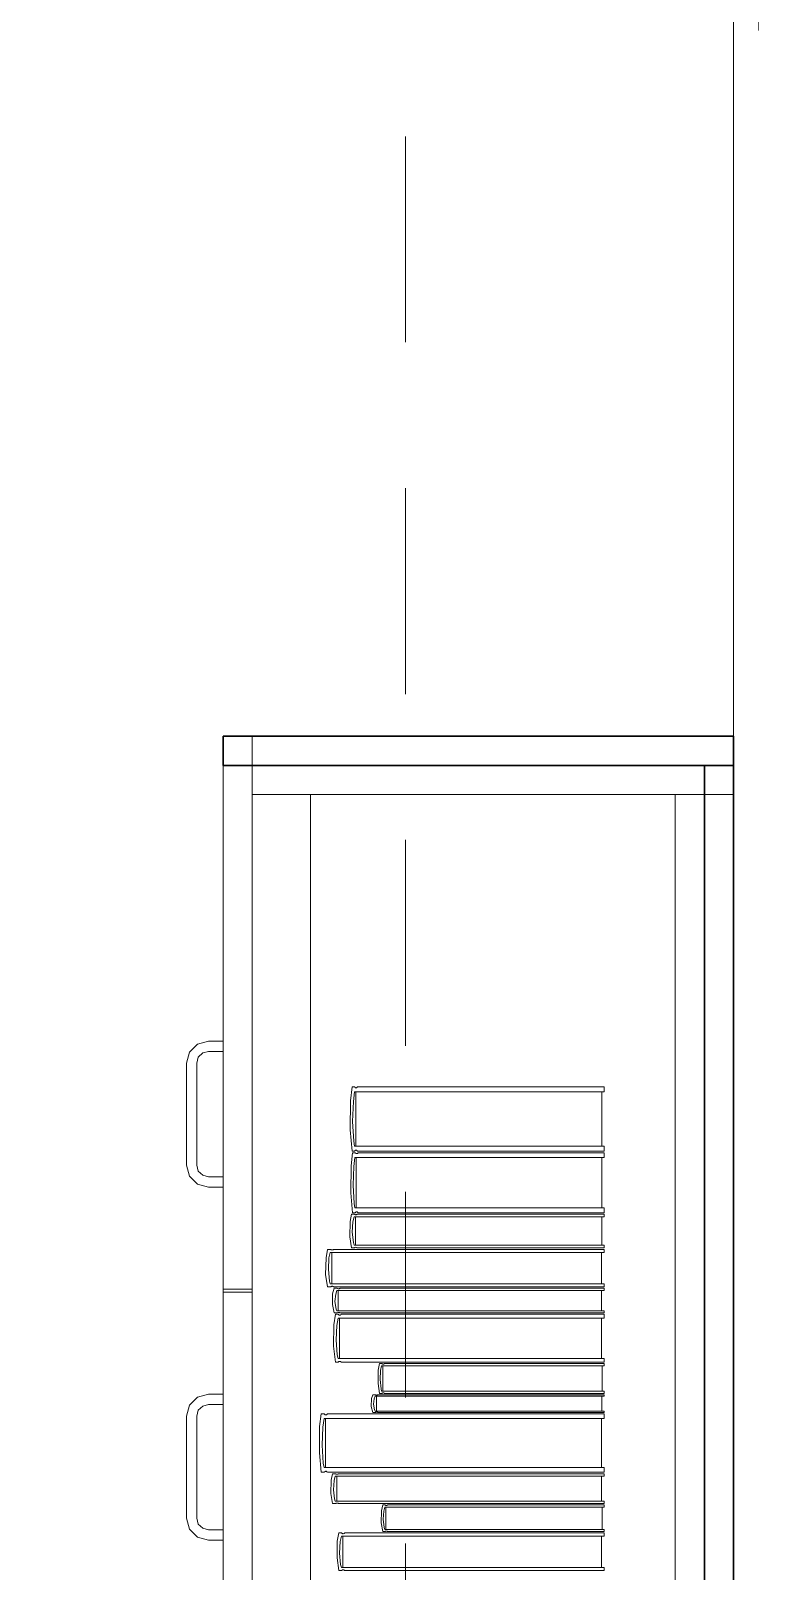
# Model space of a CAD drawing. Header units: inches. Extents: x -38 to 5698, y -33 to 92.
# Drawn here: x 122.313 to 122.816, y 31.528 to 32.584 of the extents above; entities that cross this region are included whole.
import ezdxf

# ---------------------------------------------------------------- set-up
doc = ezdxf.new("R2010")
doc.units = ezdxf.units.IN
doc.header["$MEASUREMENT"] = 0
doc.set_wipeout_variables(frame=1)
doc.linetypes.add('Hidden Line', pattern=[0.195611, 0.141111, -0.0545])
doc.linetypes.add('Wipeout_Contour', pattern=[1, 0, -1])
for name, color, linetype in [('02 _ ARQ _ ZON _ Espacio.3D', 7, 'Continuous'), ('08 _ STR _ EXT _ 09 Vigas', 7, 'Continuous'), ('Acabado - Muros', 7, 'Continuous'), ('Interior - Mobiliario', 7, 'Continuous')]:
    doc.layers.add(name, color=color, linetype=linetype)

msp = doc.modelspace()

# ---------------------------------------------------------------- linework, layer by layer
at = {"layer": '02 _ ARQ _ ZON _ Espacio.3D', "color": 254, "linetype": 'Continuous', "lineweight": 0, "flags": 128}
msp.add_lwpolyline([(115.57, 30.8002), (116.07, 30.8001), (116.07, 30.2), (116.67, 30.1999), (116.67, 29.7), (122.57, 29.7), (122.57, 30.2), (122.57, 30.6), (122.812, 30.6), (122.812, 39), (122.57, 39), (122.57, 39.75), (116.07, 39.75), (116.07, 39.65), (116.07, 39), (115.57, 39)], dxfattribs=at)
at = {"layer": 'Interior - Mobiliario', "color": 175, "linetype": 'Continuous', "lineweight": 13}
for p, q in [((122.775, 32.08), (122.465, 32.08)), ((122.465, 32.08), (122.465, 30.62)), ((122.775, 30.62), (122.775, 32.08)), ((122.505, 32.06), (122.465, 32.06)), ((122.465, 32.06), (122.465, 30.64)), ((122.755, 32.06), (122.505, 32.06)), ((122.505, 30.64), (122.505, 32.06)), ((122.755, 32.06), (122.755, 30.64)), ((122.422, 31.8835), (122.4275, 31.889)), ((122.4275, 31.889), (122.435, 31.891)), ((122.435, 31.891), (122.445, 31.891)), ((122.445, 31.891), (122.445, 31.884)), ((122.42, 31.876), (122.422, 31.8835)), ((122.42, 31.806), (122.42, 31.876)), ((122.428, 31.88), (122.427, 31.876)), ((122.427, 31.876), (122.427, 31.806)), ((122.431, 31.8829), (122.428, 31.88)), ((122.435, 31.884), (122.431, 31.8829)), ((122.445, 31.884), (122.435, 31.884)), ((122.5334, 31.8597), (122.5324, 31.85)), ((122.5352, 31.8597), (122.5334, 31.8597)), ((122.5343, 31.8496), (122.5351, 31.8562)), ((122.5351, 31.8562), (122.7063, 31.8562)), ((122.5353, 31.8596), (122.5352, 31.8597)), ((122.5355, 31.8593), (122.5353, 31.8596)), ((122.5358, 31.8591), (122.5355, 31.8593)), ((122.536, 31.859), (122.5358, 31.8591)), ((122.5359, 31.8562), (122.5359, 31.8191)), ((122.5363, 31.859), (122.536, 31.859)), ((122.5365, 31.8591), (122.5363, 31.859)), ((122.5368, 31.8592), (122.5365, 31.8591)), ((122.537, 31.8595), (122.5368, 31.8592)), ((122.5371, 31.8597), (122.537, 31.8595)), ((122.7063, 31.8597), (122.5371, 31.8597)), ((122.7046, 31.8191), (122.7046, 31.8562)), ((122.7063, 31.8562), (122.7063, 31.8597)), ((122.5324, 31.85), (122.5322, 31.8303)), ((122.5338, 31.836), (122.5343, 31.8496)), ((122.5346, 31.8224), (122.5338, 31.836)), ((122.5322, 31.8303), (122.5334, 31.8155)), ((122.5351, 31.8191), (122.5346, 31.8224)), ((122.5337, 31.8145), (122.5328, 31.8055)), ((122.5334, 31.8155), (122.5352, 31.8155)), ((122.5356, 31.8145), (122.5337, 31.8145)), ((122.5346, 31.8051), (122.5354, 31.8112)), ((122.7063, 31.8191), (122.5351, 31.8191)), ((122.5352, 31.8155), (122.5354, 31.8158)), ((122.5354, 31.8158), (122.5356, 31.816)), ((122.5354, 31.8112), (122.7063, 31.8112)), ((122.5356, 31.816), (122.5358, 31.8162)), ((122.5357, 31.8144), (122.5356, 31.8145)), ((122.5359, 31.8141), (122.5357, 31.8144)), ((122.5358, 31.8162), (122.5361, 31.8163)), ((122.5361, 31.814), (122.5359, 31.8141)), ((122.5361, 31.8163), (122.5363, 31.8163)), ((122.5364, 31.8139), (122.5361, 31.814)), ((122.5363, 31.8163), (122.5366, 31.8162)), ((122.5363, 31.8112), (122.5363, 31.7767)), ((122.5366, 31.8139), (122.5364, 31.8139)), ((122.5366, 31.8162), (122.5368, 31.816)), ((122.5369, 31.8139), (122.5366, 31.8139)), ((122.5368, 31.816), (122.5371, 31.8157)), ((122.5371, 31.8141), (122.5369, 31.8139)), ((122.5371, 31.8157), (122.5371, 31.8155)), ((122.5371, 31.8155), (122.7063, 31.8155)), ((122.5373, 31.8143), (122.5371, 31.8141)), ((122.5375, 31.8145), (122.5373, 31.8143)), ((122.7063, 31.8145), (122.5375, 31.8145)), ((122.7046, 31.7767), (122.7046, 31.8112)), ((122.7063, 31.8155), (122.7063, 31.8191)), ((122.7063, 31.8112), (122.7063, 31.8145)), ((122.422, 31.7985), (122.42, 31.806)), ((122.427, 31.806), (122.428, 31.802)), ((122.428, 31.802), (122.431, 31.7991)), ((122.5328, 31.8055), (122.5325, 31.7871)), ((122.5342, 31.7924), (122.5346, 31.8051)), ((122.4275, 31.793), (122.422, 31.7985)), ((122.435, 31.791), (122.4275, 31.793)), ((122.431, 31.7991), (122.435, 31.798)), ((122.435, 31.798), (122.445, 31.798)), ((122.445, 31.791), (122.435, 31.791)), ((122.445, 31.798), (122.445, 31.791)), ((122.5349, 31.7798), (122.5342, 31.7924)), ((122.5325, 31.7871), (122.5337, 31.7734)), ((122.5354, 31.7767), (122.5349, 31.7798)), ((122.5331, 31.7724), (122.5322, 31.7673)), ((122.535, 31.7724), (122.5331, 31.7724)), ((122.5337, 31.7734), (122.5356, 31.7734)), ((122.534, 31.7671), (122.5348, 31.7705)), ((122.5348, 31.7705), (122.7063, 31.7705)), ((122.5351, 31.7723), (122.535, 31.7724)), ((122.5353, 31.7722), (122.5351, 31.7723)), ((122.5355, 31.7721), (122.5353, 31.7722)), ((122.7063, 31.7767), (122.5354, 31.7767)), ((122.5358, 31.772), (122.5355, 31.7721)), ((122.5356, 31.7734), (122.5357, 31.7736)), ((122.5357, 31.7736), (122.5359, 31.7738)), ((122.5357, 31.7705), (122.5357, 31.7511)), ((122.5361, 31.772), (122.5358, 31.772)), ((122.5359, 31.7738), (122.5362, 31.774)), ((122.5363, 31.772), (122.5361, 31.772)), ((122.5362, 31.774), (122.5364, 31.7741)), ((122.5365, 31.7721), (122.5363, 31.772)), ((122.5364, 31.7741), (122.5367, 31.7741)), ((122.5368, 31.7723), (122.5365, 31.7721)), ((122.5367, 31.7741), (122.5369, 31.774)), ((122.5369, 31.7724), (122.5368, 31.7723)), ((122.5369, 31.774), (122.5372, 31.7738)), ((122.7063, 31.7724), (122.5369, 31.7724)), ((122.5372, 31.7738), (122.5374, 31.7735)), ((122.5374, 31.7735), (122.5375, 31.7734)), ((122.5375, 31.7734), (122.7063, 31.7734)), ((122.7046, 31.7511), (122.7046, 31.7705)), ((122.7063, 31.7734), (122.7063, 31.7767)), ((122.7063, 31.7705), (122.7063, 31.7724)), ((122.5322, 31.7673), (122.5319, 31.757)), ((122.5336, 31.76), (122.534, 31.7671)), ((122.5343, 31.7529), (122.5336, 31.76)), ((122.5166, 31.7483), (122.5156, 31.7426)), ((122.5187, 31.7483), (122.5166, 31.7483)), ((122.5188, 31.7482), (122.5187, 31.7483)), ((122.519, 31.748), (122.5188, 31.7482)), ((122.5193, 31.7479), (122.519, 31.748)), ((122.5196, 31.7479), (122.5193, 31.7479)), ((122.5198, 31.7479), (122.5196, 31.7479)), ((122.5201, 31.7479), (122.5198, 31.7479)), ((122.5204, 31.748), (122.5201, 31.7479)), ((122.5206, 31.7482), (122.5204, 31.748)), ((122.5208, 31.7483), (122.5206, 31.7482)), ((122.7063, 31.7483), (122.5208, 31.7483)), ((122.5319, 31.757), (122.5331, 31.7493)), ((122.5331, 31.7493), (122.535, 31.7493)), ((122.5348, 31.7511), (122.5343, 31.7529)), ((122.7063, 31.7511), (122.5348, 31.7511)), ((122.535, 31.7493), (122.5351, 31.7494)), ((122.5351, 31.7494), (122.5354, 31.7495)), ((122.5354, 31.7495), (122.5356, 31.7496)), ((122.5356, 31.7496), (122.5359, 31.7497)), ((122.5359, 31.7497), (122.5361, 31.7497)), ((122.5361, 31.7497), (122.5364, 31.7496)), ((122.5364, 31.7496), (122.5366, 31.7495)), ((122.5366, 31.7495), (122.5368, 31.7494)), ((122.5368, 31.7494), (122.5369, 31.7493)), ((122.5369, 31.7493), (122.7063, 31.7493)), ((122.7063, 31.7493), (122.7063, 31.7511)), ((122.7063, 31.7462), (122.7063, 31.7483)), ((122.5156, 31.7426), (122.5153, 31.7311)), ((122.5172, 31.7345), (122.5176, 31.7424)), ((122.5176, 31.7424), (122.5185, 31.7462)), ((122.5185, 31.7462), (122.7063, 31.7462)), ((122.5195, 31.7462), (122.5195, 31.7246)), ((122.7044, 31.7246), (122.7044, 31.7462)), ((122.5153, 31.7311), (122.5166, 31.7226)), ((122.518, 31.7266), (122.5172, 31.7345)), ((122.5185, 31.7246), (122.518, 31.7266)), ((122.445, 31.721), (122.465, 31.721)), ((122.445, 31.36), (122.445, 31.719)), ((122.445, 31.719), (122.465, 31.719)), ((122.465, 31.36), (122.465, 31.719)), ((122.5166, 31.7226), (122.5187, 31.7226)), ((122.7063, 31.7246), (122.5185, 31.7246)), ((122.5187, 31.7226), (122.5188, 31.7227)), ((122.5188, 31.7227), (122.5191, 31.7228)), ((122.5191, 31.7228), (122.5193, 31.7229)), ((122.5193, 31.7229), (122.5196, 31.723)), ((122.5196, 31.723), (122.5199, 31.723)), ((122.5199, 31.723), (122.5202, 31.7229)), ((122.5201, 31.7179), (122.5199, 31.7104)), ((122.5212, 31.7216), (122.5201, 31.7179)), ((122.5202, 31.7229), (122.5204, 31.7228)), ((122.5204, 31.7228), (122.5207, 31.7227)), ((122.5207, 31.7227), (122.5208, 31.7226)), ((122.5208, 31.7226), (122.7063, 31.7226)), ((122.5232, 31.7216), (122.5212, 31.7216)), ((122.5217, 31.7125), (122.5222, 31.7177)), ((122.5222, 31.7177), (122.523, 31.7202)), ((122.523, 31.7202), (122.7063, 31.7202)), ((122.5233, 31.7215), (122.5232, 31.7216)), ((122.5235, 31.7214), (122.5233, 31.7215)), ((122.5238, 31.7213), (122.5235, 31.7214)), ((122.524, 31.7213), (122.5238, 31.7213)), ((122.5239, 31.7202), (122.5239, 31.7061)), ((122.5243, 31.7213), (122.524, 31.7213)), ((122.5246, 31.7213), (122.5243, 31.7213)), ((122.5248, 31.7214), (122.5246, 31.7213)), ((122.5251, 31.7215), (122.5248, 31.7214)), ((122.5252, 31.7216), (122.5251, 31.7215)), ((122.7063, 31.7216), (122.5252, 31.7216)), ((122.7045, 31.7061), (122.7045, 31.7202)), ((122.7063, 31.7226), (122.7063, 31.7246)), ((122.7063, 31.7202), (122.7063, 31.7216)), ((122.5199, 31.7104), (122.5212, 31.7048)), ((122.5225, 31.7074), (122.5217, 31.7125)), ((122.523, 31.7061), (122.5225, 31.7074)), ((122.7063, 31.7061), (122.523, 31.7061)), ((122.7063, 31.7048), (122.7063, 31.7061)), ((122.521, 31.6966), (122.5207, 31.6819)), ((122.522, 31.7038), (122.521, 31.6966)), ((122.5212, 31.7048), (122.5232, 31.7048)), ((122.524, 31.7038), (122.522, 31.7038)), ((122.5225, 31.6862), (122.523, 31.6962)), ((122.523, 31.6962), (122.5238, 31.7012)), ((122.5232, 31.7048), (122.5233, 31.7049)), ((122.5233, 31.7049), (122.5236, 31.705)), ((122.5236, 31.705), (122.5238, 31.705)), ((122.5238, 31.705), (122.5241, 31.7051)), ((122.5238, 31.7012), (122.7063, 31.7012)), ((122.5241, 31.7037), (122.524, 31.7038)), ((122.5241, 31.7051), (122.5244, 31.7051)), ((122.5243, 31.7035), (122.5241, 31.7037)), ((122.5246, 31.7033), (122.5243, 31.7035)), ((122.5244, 31.7051), (122.5246, 31.705)), ((122.5246, 31.705), (122.5249, 31.705)), ((122.5248, 31.7032), (122.5246, 31.7033)), ((122.5247, 31.7012), (122.5247, 31.6736)), ((122.5251, 31.7032), (122.5248, 31.7032)), ((122.5249, 31.705), (122.5251, 31.7049)), ((122.5251, 31.7049), (122.5252, 31.7048)), ((122.5254, 31.7033), (122.5251, 31.7032)), ((122.5252, 31.7048), (122.7063, 31.7048)), ((122.5256, 31.7034), (122.5254, 31.7033)), ((122.5259, 31.7036), (122.5256, 31.7034)), ((122.526, 31.7038), (122.5259, 31.7036)), ((122.7063, 31.7038), (122.526, 31.7038)), ((122.7045, 31.6736), (122.7045, 31.7012)), ((122.7063, 31.7012), (122.7063, 31.7038)), ((122.5233, 31.6761), (122.5225, 31.6862)), ((122.5207, 31.6819), (122.522, 31.671)), ((122.5238, 31.6736), (122.5233, 31.6761)), ((122.7063, 31.6736), (122.5238, 31.6736)), ((122.7063, 31.671), (122.7063, 31.6736)), ((122.522, 31.671), (122.524, 31.671)), ((122.524, 31.671), (122.5241, 31.6712)), ((122.5241, 31.6712), (122.5244, 31.6714)), ((122.5244, 31.6714), (122.5246, 31.6715)), ((122.5246, 31.6715), (122.5249, 31.6715)), ((122.5249, 31.6715), (122.5252, 31.6715)), ((122.5252, 31.6715), (122.5254, 31.6715)), ((122.5254, 31.6715), (122.5257, 31.6713)), ((122.5257, 31.6713), (122.5259, 31.6711)), ((122.5259, 31.6711), (122.526, 31.671)), ((122.526, 31.671), (122.7063, 31.671)), ((122.5514, 31.6655), (122.5512, 31.6564)), ((122.5522, 31.67), (122.5514, 31.6655)), ((122.5539, 31.67), (122.5522, 31.67)), ((122.5526, 31.659), (122.553, 31.6653)), ((122.553, 31.6653), (122.5537, 31.6684)), ((122.5537, 31.6684), (122.7063, 31.6684)), ((122.554, 31.6699), (122.5539, 31.67)), ((122.5542, 31.6698), (122.554, 31.6699)), ((122.5544, 31.6697), (122.5542, 31.6698)), ((122.5546, 31.6697), (122.5544, 31.6697)), ((122.5545, 31.6684), (122.5545, 31.6512)), ((122.5548, 31.6696), (122.5546, 31.6697)), ((122.555, 31.6697), (122.5548, 31.6696)), ((122.5553, 31.6698), (122.555, 31.6697)), ((122.5555, 31.6699), (122.5553, 31.6698)), ((122.5556, 31.67), (122.5555, 31.6699)), ((122.7063, 31.67), (122.5556, 31.67)), ((122.7048, 31.6512), (122.7048, 31.6684)), ((122.7063, 31.6684), (122.7063, 31.67)), ((122.5512, 31.6564), (122.5522, 31.6496)), ((122.5533, 31.6528), (122.5526, 31.659)), ((122.5537, 31.6512), (122.5533, 31.6528)), ((122.4275, 31.647), (122.422, 31.6415)), ((122.435, 31.649), (122.4275, 31.647)), ((122.431, 31.6409), (122.435, 31.642)), ((122.445, 31.649), (122.435, 31.649)), ((122.435, 31.642), (122.445, 31.642)), ((122.445, 31.642), (122.445, 31.649)), ((122.5468, 31.646), (122.5466, 31.6406)), ((122.5477, 31.6486), (122.5468, 31.646)), ((122.5494, 31.6486), (122.5477, 31.6486)), ((122.5481, 31.6421), (122.5485, 31.6458)), ((122.5488, 31.6384), (122.5481, 31.6421)), ((122.5485, 31.6458), (122.5493, 31.6476)), ((122.5493, 31.6476), (122.7063, 31.6476)), ((122.5495, 31.6486), (122.5494, 31.6486)), ((122.5497, 31.6485), (122.5495, 31.6486)), ((122.5499, 31.6484), (122.5497, 31.6485)), ((122.5501, 31.6484), (122.5499, 31.6484)), ((122.5504, 31.6484), (122.5501, 31.6484)), ((122.5501, 31.6476), (122.5501, 31.6375)), ((122.5506, 31.6484), (122.5504, 31.6484)), ((122.5508, 31.6485), (122.5506, 31.6484)), ((122.551, 31.6485), (122.5508, 31.6485)), ((122.5512, 31.6486), (122.551, 31.6485)), ((122.7063, 31.6486), (122.5512, 31.6486)), ((122.5522, 31.6496), (122.5539, 31.6496)), ((122.7063, 31.6512), (122.5537, 31.6512)), ((122.5539, 31.6496), (122.554, 31.6497)), ((122.554, 31.6497), (122.5542, 31.6498)), ((122.5542, 31.6498), (122.5544, 31.6499)), ((122.5544, 31.6499), (122.5546, 31.6499)), ((122.5546, 31.6499), (122.5549, 31.6499)), ((122.5549, 31.6499), (122.5551, 31.6499)), ((122.5551, 31.6499), (122.5553, 31.6498)), ((122.5553, 31.6498), (122.5555, 31.6497)), ((122.5555, 31.6497), (122.5556, 31.6496)), ((122.5556, 31.6496), (122.7063, 31.6496)), ((122.7047, 31.6375), (122.7047, 31.6476)), ((122.7063, 31.6496), (122.7063, 31.6512)), ((122.7063, 31.6476), (122.7063, 31.6486)), ((122.422, 31.6415), (122.42, 31.634)), ((122.42, 31.634), (122.42, 31.564)), ((122.427, 31.634), (122.428, 31.638)), ((122.427, 31.564), (122.427, 31.634)), ((122.428, 31.638), (122.431, 31.6409)), ((122.5123, 31.6356), (122.5112, 31.6268)), ((122.5144, 31.6356), (122.5123, 31.6356)), ((122.5134, 31.6264), (122.5142, 31.6324)), ((122.5142, 31.6324), (122.7063, 31.6324)), ((122.5145, 31.6354), (122.5144, 31.6356)), ((122.5148, 31.6352), (122.5145, 31.6354)), ((122.515, 31.635), (122.5148, 31.6352)), ((122.5153, 31.6349), (122.515, 31.635)), ((122.5152, 31.6324), (122.5152, 31.5987)), ((122.5156, 31.6349), (122.5153, 31.6349)), ((122.5159, 31.635), (122.5156, 31.6349)), ((122.5162, 31.6351), (122.5159, 31.635)), ((122.5164, 31.6354), (122.5162, 31.6351)), ((122.5166, 31.6356), (122.5164, 31.6354)), ((122.7063, 31.6356), (122.5166, 31.6356)), ((122.5466, 31.6406), (122.5477, 31.6366)), ((122.5477, 31.6366), (122.5494, 31.6366)), ((122.5493, 31.6375), (122.5488, 31.6384)), ((122.7063, 31.6375), (122.5493, 31.6375)), ((122.5494, 31.6366), (122.5495, 31.6366)), ((122.5495, 31.6366), (122.5497, 31.6367)), ((122.5497, 31.6367), (122.55, 31.6367)), ((122.55, 31.6367), (122.5502, 31.6368)), ((122.5502, 31.6368), (122.5504, 31.6368)), ((122.5504, 31.6368), (122.5507, 31.6367)), ((122.5507, 31.6367), (122.5509, 31.6367)), ((122.5509, 31.6367), (122.5511, 31.6366)), ((122.5511, 31.6366), (122.5512, 31.6366)), ((122.5512, 31.6366), (122.7063, 31.6366)), ((122.7044, 31.5987), (122.7044, 31.6324)), ((122.7063, 31.6366), (122.7063, 31.6375)), ((122.7063, 31.6324), (122.7063, 31.6356)), ((122.5112, 31.6268), (122.511, 31.6089)), ((122.5129, 31.614), (122.5134, 31.6264)), ((122.5137, 31.6018), (122.5129, 31.614)), ((122.511, 31.6089), (122.5123, 31.5955)), ((122.5142, 31.5987), (122.5137, 31.6018)), ((122.5123, 31.5955), (122.5144, 31.5955)), ((122.7063, 31.5987), (122.5142, 31.5987)), ((122.5144, 31.5955), (122.5146, 31.5957)), ((122.5146, 31.5957), (122.5148, 31.596)), ((122.5148, 31.596), (122.5151, 31.5961)), ((122.5151, 31.5961), (122.5154, 31.5962)), ((122.5154, 31.5962), (122.5157, 31.5962)), ((122.5157, 31.5962), (122.5159, 31.5961)), ((122.5159, 31.5961), (122.5162, 31.5959)), ((122.5162, 31.5959), (122.5165, 31.5957)), ((122.5165, 31.5957), (122.5166, 31.5955)), ((122.5166, 31.5955), (122.7063, 31.5955)), ((122.5191, 31.59), (122.5188, 31.5809)), ((122.5201, 31.5945), (122.5191, 31.59)), ((122.5221, 31.5945), (122.5201, 31.5945)), ((122.5206, 31.5835), (122.5211, 31.5898)), ((122.5211, 31.5898), (122.5219, 31.5929)), ((122.5219, 31.5929), (122.7063, 31.5929)), ((122.5222, 31.5944), (122.5221, 31.5945)), ((122.5224, 31.5943), (122.5222, 31.5944)), ((122.5227, 31.5942), (122.5224, 31.5943)), ((122.523, 31.5942), (122.5227, 31.5942)), ((122.5229, 31.5929), (122.5229, 31.5757)), ((122.5232, 31.5942), (122.523, 31.5942)), ((122.5235, 31.5942), (122.5232, 31.5942)), ((122.5238, 31.5943), (122.5235, 31.5942)), ((122.524, 31.5944), (122.5238, 31.5943)), ((122.5242, 31.5945), (122.524, 31.5944)), ((122.7063, 31.5945), (122.5242, 31.5945)), ((122.7045, 31.5757), (122.7045, 31.5929)), ((122.7063, 31.5955), (122.7063, 31.5987)), ((122.7063, 31.5929), (122.7063, 31.5945)), ((122.5188, 31.5809), (122.5201, 31.5741)), ((122.5214, 31.5773), (122.5206, 31.5835)), ((122.5201, 31.5741), (122.5221, 31.5741)), ((122.5219, 31.5757), (122.5214, 31.5773)), ((122.7063, 31.5757), (122.5219, 31.5757)), ((122.5221, 31.5741), (122.5223, 31.5742)), ((122.5223, 31.5742), (122.5225, 31.5743)), ((122.5225, 31.5743), (122.5228, 31.5744)), ((122.5228, 31.5744), (122.523, 31.5744)), ((122.523, 31.5744), (122.5233, 31.5744)), ((122.5233, 31.5744), (122.5236, 31.5744)), ((122.5236, 31.5744), (122.5238, 31.5743)), ((122.5238, 31.5743), (122.5241, 31.5741)), ((122.5241, 31.5741), (122.5242, 31.5741)), ((122.5242, 31.5741), (122.7063, 31.5741)), ((122.5535, 31.5691), (122.5533, 31.5609)), ((122.5544, 31.5731), (122.5535, 31.5691)), ((122.556, 31.5731), (122.5544, 31.5731)), ((122.5548, 31.5633), (122.5552, 31.5689)), ((122.5552, 31.5689), (122.5559, 31.5716)), ((122.5559, 31.5716), (122.7063, 31.5716)), ((122.5561, 31.573), (122.556, 31.5731)), ((122.5563, 31.5729), (122.5561, 31.573)), ((122.5565, 31.5728), (122.5563, 31.5729)), ((122.5567, 31.5728), (122.5565, 31.5728)), ((122.5566, 31.5716), (122.5566, 31.5563)), ((122.5569, 31.5728), (122.5567, 31.5728)), ((122.5572, 31.5728), (122.5569, 31.5728)), ((122.5574, 31.5729), (122.5572, 31.5728)), ((122.5576, 31.573), (122.5574, 31.5729)), ((122.5577, 31.5731), (122.5576, 31.573)), ((122.7063, 31.5731), (122.5577, 31.5731)), ((122.7048, 31.5563), (122.7048, 31.5716)), ((122.7063, 31.5741), (122.7063, 31.5757)), ((122.7063, 31.5716), (122.7063, 31.5731)), ((122.42, 31.564), (122.422, 31.5565)), ((122.428, 31.56), (122.427, 31.564)), ((122.431, 31.5571), (122.428, 31.56)), ((122.5533, 31.5609), (122.5544, 31.5549)), ((122.5554, 31.5577), (122.5548, 31.5633)), ((122.5559, 31.5563), (122.5554, 31.5577)), ((122.422, 31.5565), (122.4275, 31.551)), ((122.4275, 31.551), (122.435, 31.549)), ((122.435, 31.556), (122.431, 31.5571)), ((122.445, 31.556), (122.435, 31.556)), ((122.435, 31.549), (122.445, 31.549)), ((122.445, 31.549), (122.445, 31.556)), ((122.5233, 31.5482), (122.5231, 31.5368)), ((122.5243, 31.5539), (122.5233, 31.5482)), ((122.5263, 31.5539), (122.5243, 31.5539)), ((122.5248, 31.5401), (122.5253, 31.548)), ((122.5253, 31.548), (122.5261, 31.5518)), ((122.5261, 31.5518), (122.7063, 31.5518)), ((122.5264, 31.5538), (122.5263, 31.5539)), ((122.5266, 31.5536), (122.5264, 31.5538)), ((122.5269, 31.5535), (122.5266, 31.5536)), ((122.5272, 31.5534), (122.5269, 31.5535)), ((122.5271, 31.5518), (122.5271, 31.5303)), ((122.5274, 31.5534), (122.5272, 31.5534)), ((122.5277, 31.5535), (122.5274, 31.5534)), ((122.5279, 31.5536), (122.5277, 31.5535)), ((122.5282, 31.5537), (122.5279, 31.5536)), ((122.5283, 31.5539), (122.5282, 31.5537)), ((122.7063, 31.5539), (122.5283, 31.5539)), ((122.5544, 31.5549), (122.556, 31.5549)), ((122.7063, 31.5563), (122.5559, 31.5563)), ((122.556, 31.5549), (122.5561, 31.555)), ((122.5561, 31.555), (122.5563, 31.5551)), ((122.5563, 31.5551), (122.5565, 31.5551)), ((122.5565, 31.5551), (122.5568, 31.5552)), ((122.5568, 31.5552), (122.557, 31.5552)), ((122.557, 31.5552), (122.5572, 31.5551)), ((122.5572, 31.5551), (122.5574, 31.5551)), ((122.5574, 31.5551), (122.5576, 31.5549)), ((122.5576, 31.5549), (122.5577, 31.5549)), ((122.5577, 31.5549), (122.7063, 31.5549)), ((122.7045, 31.5303), (122.7045, 31.5518)), ((122.7063, 31.5549), (122.7063, 31.5563)), ((122.7063, 31.5518), (122.7063, 31.5539)), ((122.5231, 31.5368), (122.5243, 31.5282)), ((122.5256, 31.5322), (122.5248, 31.5401)), ((122.5243, 31.5282), (122.5263, 31.5282)), ((122.5261, 31.5303), (122.5256, 31.5322)), ((122.7063, 31.5303), (122.5261, 31.5303)), ((122.5263, 31.5282), (122.5265, 31.5284)), ((122.5265, 31.5284), (122.5267, 31.5285)), ((122.5267, 31.5285), (122.5269, 31.5286)), ((122.5269, 31.5286), (122.5272, 31.5286)), ((122.5272, 31.5286), (122.5275, 31.5286)), ((122.5275, 31.5286), (122.5277, 31.5286)), ((122.5277, 31.5286), (122.528, 31.5285)), ((122.528, 31.5285), (122.5282, 31.5283)), ((122.5282, 31.5283), (122.5283, 31.5282)), ((122.5283, 31.5282), (122.7063, 31.5282)), ((122.7063, 31.5282), (122.7063, 31.5303))]:
    msp.add_line(p, q, dxfattribs=at)

# ---------------------------------------------------------------- next in the draw order: wipeouts: each hides what was drawn before it
at = {"color": 254, "linetype": 'Wipeout_Contour', "lineweight": 0, "ltscale": 5010.29117}
msp.add_wipeout([(122.795, 32.6), (122.795, 30.7), (122.845, 30.7), (122.845, 32.5835), (122.812, 32.5835), (122.812, 32.6)], dxfattribs=at).dxf.layer = 'Acabado - Muros'

# ---------------------------------------------------------------- next in the draw order: linework, layer by layer
at = {"layer": 'Acabado - Muros', "color": 251, "linetype": 'Continuous', "lineweight": 13, "flags": 128}
msp.add_lwpolyline([(122.795, 30.7), (122.795, 32.6), (122.795, 34.75)], dxfattribs=at)

# ---------------------------------------------------------------- next in the draw order: wipeouts: each hides what was drawn before it
at = {"color": 254, "linetype": 'Wipeout_Contour', "lineweight": 0, "ltscale": 3339.732819}
msp.add_wipeout([(122.775, 32.08), (122.775, 30.62), (122.795, 30.62), (122.795, 32.08)], dxfattribs=at).dxf.layer = 'Interior - Mobiliario'

# ---------------------------------------------------------------- next in the draw order: linework, layer by layer
at = {"layer": 'Interior - Mobiliario', "color": 175, "linetype": 'Continuous', "lineweight": 30}
for p, q in [((122.775, 32.08), (122.795, 32.08)), ((122.775, 30.62), (122.775, 32.08)), ((122.795, 30.62), (122.795, 32.08))]:
    msp.add_line(p, q, dxfattribs=at)
at = {"layer": 'Interior - Mobiliario', "color": 175, "linetype": 'Continuous', "lineweight": 13}
for p, q in [((122.795, 32.08), (122.775, 32.08)), ((122.775, 32.08), (122.775, 30.62)), ((122.795, 30.62), (122.795, 32.08)), ((122.795, 32.06), (122.755, 32.06)), ((122.795, 30.64), (122.795, 32.06))]:
    msp.add_line(p, q, dxfattribs=at)

# ---------------------------------------------------------------- next in the draw order: wipeouts: each hides what was drawn before it
at = {"color": 254, "linetype": 'Wipeout_Contour', "lineweight": 0, "ltscale": 3339.184534}
msp.add_wipeout([(122.445, 32.1), (122.445, 32.08), (122.795, 32.08), (122.795, 32.1)], dxfattribs=at).dxf.layer = 'Interior - Mobiliario'

# ---------------------------------------------------------------- next in the draw order: linework, layer by layer
at = {"layer": '08 _ STR _ EXT _ 09 Vigas', "color": 251, "linetype": 'Hidden Line', "lineweight": 13}
msp.add_line((122.57, 30.2), (122.57, 39.4), dxfattribs=at)
at = {"layer": 'Interior - Mobiliario', "color": 175, "linetype": 'Continuous', "lineweight": 30}
for p, q in [((122.445, 32.1), (122.795, 32.1)), ((122.445, 32.08), (122.445, 32.1)), ((122.795, 32.08), (122.795, 32.1)), ((122.445, 32.08), (122.795, 32.08))]:
    msp.add_line(p, q, dxfattribs=at)
at = {"layer": 'Interior - Mobiliario', "color": 175, "linetype": 'Continuous', "lineweight": 13}
for p, q in [((122.795, 32.1), (122.445, 32.1)), ((122.445, 32.1), (122.445, 32.08)), ((122.445, 32.1), (122.795, 32.1)), ((122.445, 30.6), (122.445, 32.1)), ((122.795, 32.1), (122.465, 32.1)), ((122.465, 32.1), (122.465, 32.06)), ((122.795, 32.08), (122.795, 32.1)), ((122.795, 32.06), (122.795, 32.1)), ((122.795, 32.1), (122.795, 30.6)), ((122.445, 32.08), (122.795, 32.08)), ((122.795, 32.08), (122.445, 32.08)), ((122.445, 32.08), (122.445, 30.62)), ((122.775, 32.08), (122.445, 32.08)), ((122.445, 32.08), (122.445, 30.62)), ((122.445, 32.08), (122.445, 31.721)), ((122.445, 32.08), (122.465, 32.08)), ((122.775, 32.08), (122.465, 32.08)), ((122.465, 32.08), (122.465, 30.62)), ((122.775, 32.08), (122.465, 32.08)), ((122.465, 32.08), (122.465, 30.62)), ((122.465, 32.08), (122.465, 31.721)), ((122.775, 30.62), (122.775, 32.08)), ((122.775, 30.62), (122.775, 32.08)), ((122.775, 30.62), (122.775, 32.08)), ((122.795, 30.62), (122.795, 32.08))]:
    msp.add_line(p, q, dxfattribs=at)

doc.saveas('drawing.dxf')
